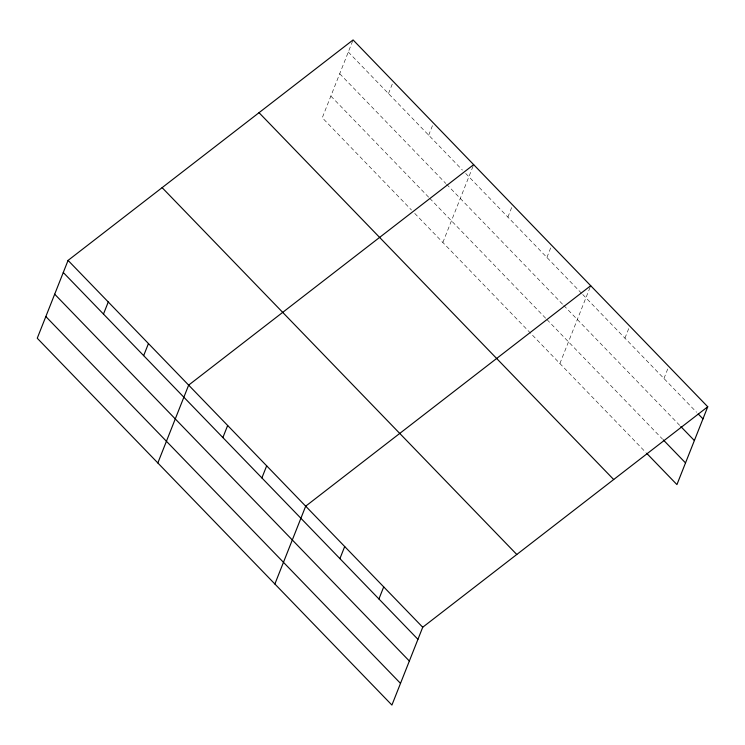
<?xml version="1.0" encoding="UTF-8"?>
<svg xmlns="http://www.w3.org/2000/svg" width="745" height="745" viewBox="0 0 745 745"><rect width="100%" height="100%" fill="white"/><g stroke="black" fill="none" stroke-linecap="round" stroke-linejoin="round"><path stroke-width="0.56" stroke-dasharray="3.73 2.79" d="M352.692 40.938L322.278 117.757L411.51 210.053M388.499 93.6L393.286 81.512M428.692 135.18L433.478 123.083M442.856 242.488L473.271 165.669M507.894 217.102L512.69 205.015M546.914 257.453L551.7 245.366M559.895 363.541L590.711 285.717M624.934 338.165L629.721 326.068M663.953 378.516L668.74 366.419M348.297 52.029L462.449 170.102M465.672 173.427L581.938 293.688M582.739 294.517L696.594 412.274M339.711 73.718L445.827 183.475M446.628 184.313L563.006 304.677M563.797 305.497L680.045 425.73M330.864 96.068L428.943 197.509M429.744 198.347L546.197 318.795M546.988 319.614L662.435 439.019M414.723 213.387L645.887 452.485"/><path stroke-width="1.12" d="M68.065 260.405L37.25 338.23L391.917 705.068L422.722 627.243L707.75 406.77L353.083 39.932L68.065 260.405L422.722 627.243M103.471 314.073L108.258 301.976M143.664 355.644L148.451 343.557M157.838 462.952L188.653 385.128L473.671 164.654M222.876 437.576L227.663 425.479M261.886 477.927L266.673 465.83M274.877 584.005L305.683 506.181L590.711 285.717M339.916 558.629L344.702 546.532M378.926 598.98L383.712 586.883M707.75 406.77L676.935 484.595L646.679 453.305M698.186 413.922L702.963 418.867M680.837 426.559L694.377 440.556M663.236 439.848L685.521 462.906M259.027 112.691L613.694 479.529M162.121 187.647L516.788 554.485M63.278 272.493L417.936 639.331M54.683 294.191L409.35 661.029M45.836 316.541L400.503 683.37"/></g></svg>
